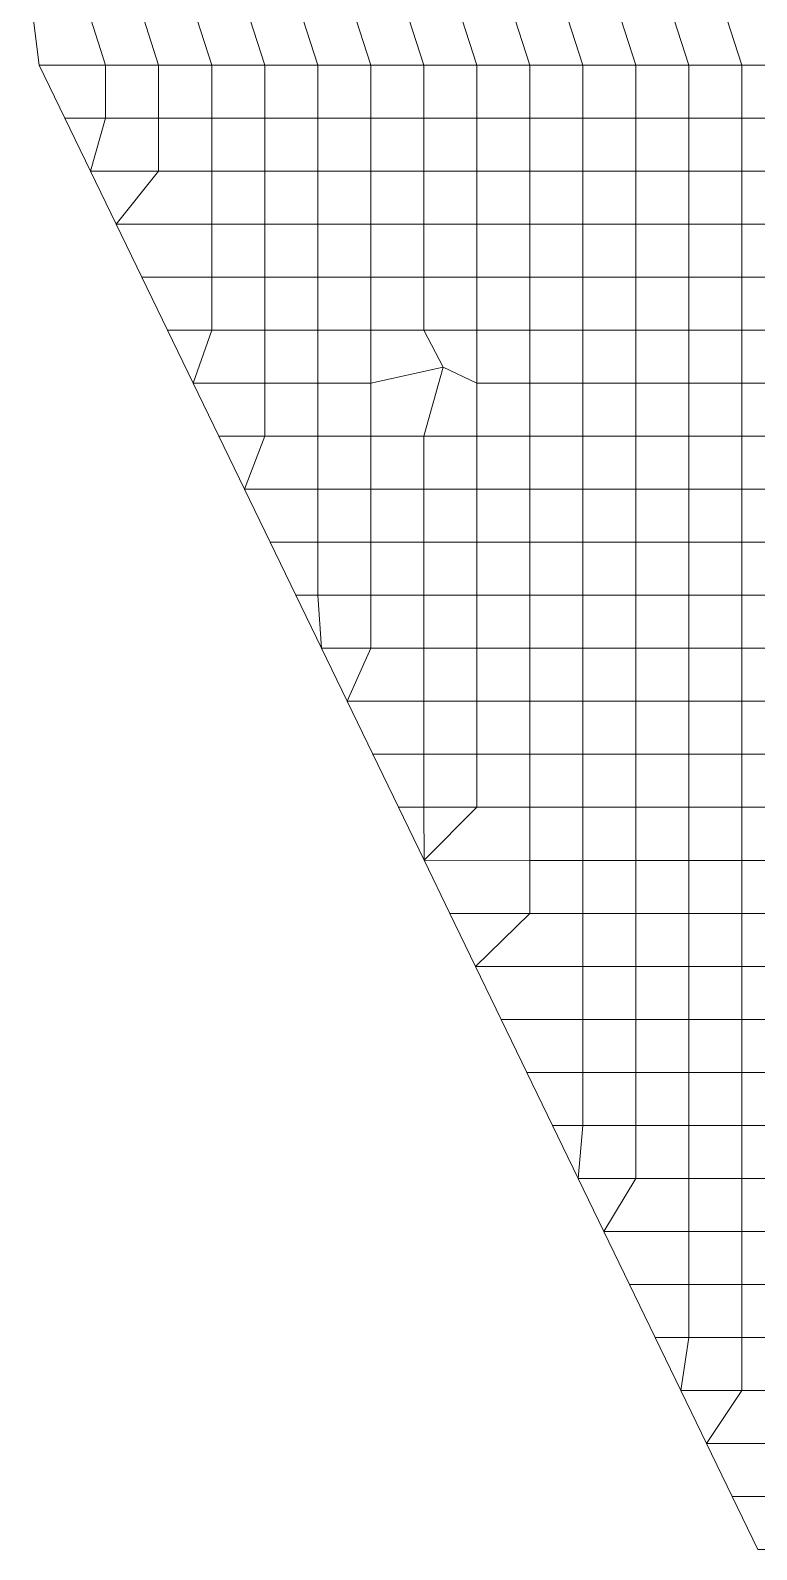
# Model space of a CAD drawing. Header units: inches. Extents: x 0 to 43.9, y -17.3 to 19.6.
# Drawn here: x 26.5 to 29.93, y -7.33 to -0.16 of the extents above; entities that cross this region are included whole.
import ezdxf

# ---------------------------------------------------------------- set-up
doc = ezdxf.new("R2010")
doc.units = ezdxf.units.IN
doc.header["$MEASUREMENT"] = 0
doc.layers.add('SAP.Slab 30cm', color=11, linetype='Continuous', lineweight=15)

msp = doc.modelspace()

# ---------------------------------------------------------------- linework, layer by layer
at = {"layer": 'SAP.Slab 30cm'}
for points in [[(26.54169, -0.32675), (26.855, -0.32675), (26.75, 0), (26.5, 0)], [(26.855, -0.32675), (27.105, -0.32675), (27, 0), (26.75, 0)], [(27.105, -0.32675), (27.355, -0.32675), (27.25, 0), (27, 0)], [(27.355, -0.32675), (27.605, -0.32675), (27.5, 0), (27.25, 0)], [(27.605, -0.32675), (27.855, -0.32675), (27.75, 0), (27.5, 0)], [(27.855, -0.32675), (28.105, -0.32675), (28, 0), (27.75, 0)], [(28.105, -0.32675), (28.355, -0.32675), (28.25, 0), (28, 0)], [(28.355, -0.32675), (28.605, -0.32675), (28.5, 0), (28.25, 0)], [(28.605, -0.32675), (28.855, -0.32675), (28.75, 0), (28.5, 0)], [(28.855, -0.32675), (29.105, -0.32675), (29, 0), (28.75, 0)], [(29.105, -0.32675), (29.355, -0.32675), (29.25, 0), (29, 0)], [(29.355, -0.32675), (29.605, -0.32675), (29.5, 0), (29.25, 0)], [(29.605, -0.32675), (29.855, -0.32675), (29.75, 0), (29.5, 0)], [(29.855, -0.32675), (30.105, -0.32675), (30, 0), (29.75, 0)], [(26.66271, -0.57675), (26.855, -0.57675), (26.855, -0.32675), (26.54169, -0.32675)], [(26.855, -0.57675), (27.105, -0.57675), (27.105, -0.32675), (26.855, -0.32675)], [(27.105, -0.57675), (27.355, -0.57675), (27.355, -0.32675), (27.105, -0.32675)], [(27.355, -0.57675), (27.605, -0.57675), (27.605, -0.32675), (27.355, -0.32675)], [(27.605, -0.57675), (27.855, -0.57675), (27.855, -0.32675), (27.605, -0.32675)], [(27.855, -0.57675), (28.105, -0.57675), (28.105, -0.32675), (27.855, -0.32675)], [(28.105, -0.57675), (28.355, -0.57675), (28.355, -0.32675), (28.105, -0.32675)], [(28.355, -0.57675), (28.605, -0.57675), (28.605, -0.32675), (28.355, -0.32675)], [(28.605, -0.57675), (28.855, -0.57675), (28.855, -0.32675), (28.605, -0.32675)], [(28.855, -0.57675), (29.105, -0.57675), (29.105, -0.32675), (28.855, -0.32675)], [(29.105, -0.57675), (29.355, -0.57675), (29.355, -0.32675), (29.105, -0.32675)], [(29.355, -0.57675), (29.605, -0.57675), (29.605, -0.32675), (29.355, -0.32675)], [(29.605, -0.57675), (29.855, -0.57675), (29.855, -0.32675), (29.605, -0.32675)], [(29.855, -0.57675), (30.105, -0.57675), (30.105, -0.32675), (29.855, -0.32675)], [(26.78374, -0.82675), (26.78374, -0.82675), (26.855, -0.57675), (26.66271, -0.57675)], [(26.78374, -0.82675), (27.105, -0.82675), (27.105, -0.57675), (26.855, -0.57675)], [(27.105, -0.82675), (27.355, -0.82675), (27.355, -0.57675), (27.105, -0.57675)], [(27.355, -0.82675), (27.605, -0.82675), (27.605, -0.57675), (27.355, -0.57675)], [(27.605, -0.82675), (27.855, -0.82675), (27.855, -0.57675), (27.605, -0.57675)], [(27.855, -0.82675), (28.105, -0.82675), (28.105, -0.57675), (27.855, -0.57675)], [(28.105, -0.82675), (28.355, -0.82675), (28.355, -0.57675), (28.105, -0.57675)], [(28.355, -0.82675), (28.605, -0.82675), (28.605, -0.57675), (28.355, -0.57675)], [(28.605, -0.82675), (28.855, -0.82675), (28.855, -0.57675), (28.605, -0.57675)], [(28.855, -0.82675), (29.105, -0.82675), (29.105, -0.57675), (28.855, -0.57675)], [(29.105, -0.82675), (29.355, -0.82675), (29.355, -0.57675), (29.105, -0.57675)], [(29.355, -0.82675), (29.605, -0.82675), (29.605, -0.57675), (29.355, -0.57675)], [(29.605, -0.82675), (29.855, -0.82675), (29.855, -0.57675), (29.605, -0.57675)], [(29.855, -0.82675), (30.105, -0.82675), (30.105, -0.57675), (29.855, -0.57675)], [(26.90477, -1.07675), (26.90477, -1.07675), (27.105, -0.82675), (26.78374, -0.82675)], [(26.90477, -1.07675), (27.355, -1.07675), (27.355, -0.82675), (27.105, -0.82675)], [(27.355, -1.07675), (27.605, -1.07675), (27.605, -0.82675), (27.355, -0.82675)], [(27.605, -1.07675), (27.855, -1.07675), (27.855, -0.82675), (27.605, -0.82675)], [(27.855, -1.07675), (28.105, -1.07675), (28.105, -0.82675), (27.855, -0.82675)], [(28.105, -1.07675), (28.355, -1.07675), (28.355, -0.82675), (28.105, -0.82675)], [(28.355, -1.07675), (28.605, -1.07675), (28.605, -0.82675), (28.355, -0.82675)], [(28.605, -1.07675), (28.855, -1.07675), (28.855, -0.82675), (28.605, -0.82675)], [(28.855, -1.07675), (29.105, -1.07675), (29.105, -0.82675), (28.855, -0.82675)], [(29.105, -1.07675), (29.355, -1.07675), (29.355, -0.82675), (29.105, -0.82675)], [(29.355, -1.07675), (29.605, -1.07675), (29.605, -0.82675), (29.355, -0.82675)], [(29.605, -1.07675), (29.855, -1.07675), (29.855, -0.82675), (29.605, -0.82675)], [(29.855, -1.07675), (30.105, -1.07675), (30.105, -0.82675), (29.855, -0.82675)], [(27.0258, -1.32675), (27.355, -1.32675), (27.355, -1.07675), (26.90477, -1.07675)], [(27.355, -1.32675), (27.605, -1.32675), (27.605, -1.07675), (27.355, -1.07675)], [(27.605, -1.32675), (27.855, -1.32675), (27.855, -1.07675), (27.605, -1.07675)], [(27.855, -1.32675), (28.105, -1.32675), (28.105, -1.07675), (27.855, -1.07675)], [(28.105, -1.32675), (28.355, -1.32675), (28.355, -1.07675), (28.105, -1.07675)], [(28.355, -1.32675), (28.605, -1.32675), (28.605, -1.07675), (28.355, -1.07675)], [(28.605, -1.32675), (28.855, -1.32675), (28.855, -1.07675), (28.605, -1.07675)], [(28.855, -1.32675), (29.105, -1.32675), (29.105, -1.07675), (28.855, -1.07675)], [(29.105, -1.32675), (29.355, -1.32675), (29.355, -1.07675), (29.105, -1.07675)], [(29.355, -1.32675), (29.605, -1.32675), (29.605, -1.07675), (29.355, -1.07675)], [(29.605, -1.32675), (29.855, -1.32675), (29.855, -1.07675), (29.605, -1.07675)], [(29.855, -1.32675), (30.105, -1.32675), (30.105, -1.07675), (29.855, -1.07675)], [(27.14683, -1.57675), (27.355, -1.57675), (27.355, -1.32675), (27.0258, -1.32675)], [(27.355, -1.57675), (27.605, -1.57675), (27.605, -1.32675), (27.355, -1.32675)], [(27.605, -1.57675), (27.855, -1.57675), (27.855, -1.32675), (27.605, -1.32675)], [(27.855, -1.57675), (28.105, -1.57675), (28.105, -1.32675), (27.855, -1.32675)], [(28.105, -1.57675), (28.355, -1.57675), (28.355, -1.32675), (28.105, -1.32675)], [(28.355, -1.57675), (28.605, -1.57675), (28.605, -1.32675), (28.355, -1.32675)], [(28.605, -1.57675), (28.855, -1.57675), (28.855, -1.32675), (28.605, -1.32675)], [(28.855, -1.57675), (29.105, -1.57675), (29.105, -1.32675), (28.855, -1.32675)], [(29.105, -1.57675), (29.355, -1.57675), (29.355, -1.32675), (29.105, -1.32675)], [(29.355, -1.57675), (29.605, -1.57675), (29.605, -1.32675), (29.355, -1.32675)], [(29.605, -1.57675), (29.855, -1.57675), (29.855, -1.32675), (29.605, -1.32675)], [(29.855, -1.57675), (30.105, -1.57675), (30.105, -1.32675), (29.855, -1.32675)], [(27.26786, -1.82675), (27.26786, -1.82675), (27.355, -1.57675), (27.14683, -1.57675)], [(27.26786, -1.82675), (27.605, -1.82675), (27.605, -1.57675), (27.355, -1.57675)], [(27.605, -1.82675), (27.855, -1.82675), (27.855, -1.57675), (27.605, -1.57675)], [(27.855, -1.82675), (28.105, -1.82675), (28.105, -1.57675), (27.855, -1.57675)], [(28.105, -1.82675), (28.4466, -1.75173), (28.355, -1.57675), (28.105, -1.57675)], [(28.4466, -1.75173), (28.605, -1.82675), (28.605, -1.57675), (28.355, -1.57675)], [(28.605, -1.82675), (28.855, -1.82675), (28.855, -1.57675), (28.605, -1.57675)], [(28.855, -1.82675), (29.105, -1.82675), (29.105, -1.57675), (28.855, -1.57675)], [(29.105, -1.82675), (29.355, -1.82675), (29.355, -1.57675), (29.105, -1.57675)], [(29.355, -1.82675), (29.605, -1.82675), (29.605, -1.57675), (29.355, -1.57675)], [(29.605, -1.82675), (29.855, -1.82675), (29.855, -1.57675), (29.605, -1.57675)], [(29.855, -1.82675), (30.105, -1.82675), (30.105, -1.57675), (29.855, -1.57675)], [(28.105, -2.07675), (28.355, -2.07675), (28.4466, -1.75173), (28.105, -1.82675)], [(28.355, -2.07675), (28.605, -2.07675), (28.605, -1.82675), (28.4466, -1.75173)], [(27.38889, -2.07675), (27.605, -2.07675), (27.605, -1.82675), (27.26786, -1.82675)], [(27.605, -2.07675), (27.855, -2.07675), (27.855, -1.82675), (27.605, -1.82675)], [(27.855, -2.07675), (28.105, -2.07675), (28.105, -1.82675), (27.855, -1.82675)], [(28.605, -2.07675), (28.855, -2.07675), (28.855, -1.82675), (28.605, -1.82675)], [(28.855, -2.07675), (29.105, -2.07675), (29.105, -1.82675), (28.855, -1.82675)], [(29.105, -2.07675), (29.355, -2.07675), (29.355, -1.82675), (29.105, -1.82675)], [(29.355, -2.07675), (29.605, -2.07675), (29.605, -1.82675), (29.355, -1.82675)], [(29.605, -2.07675), (29.855, -2.07675), (29.855, -1.82675), (29.605, -1.82675)], [(29.855, -2.07675), (30.105, -2.07675), (30.105, -1.82675), (29.855, -1.82675)], [(27.50992, -2.32675), (27.50992, -2.32675), (27.605, -2.07675), (27.38889, -2.07675)], [(27.50992, -2.32675), (27.855, -2.32675), (27.855, -2.07675), (27.605, -2.07675)], [(27.855, -2.32675), (28.105, -2.32675), (28.105, -2.07675), (27.855, -2.07675)], [(28.105, -2.32675), (28.355, -2.32675), (28.355, -2.07675), (28.105, -2.07675)], [(28.355, -2.32675), (28.605, -2.32675), (28.605, -2.07675), (28.355, -2.07675)], [(28.605, -2.32675), (28.855, -2.32675), (28.855, -2.07675), (28.605, -2.07675)], [(28.855, -2.32675), (29.105, -2.32675), (29.105, -2.07675), (28.855, -2.07675)], [(29.105, -2.32675), (29.355, -2.32675), (29.355, -2.07675), (29.105, -2.07675)], [(29.355, -2.32675), (29.605, -2.32675), (29.605, -2.07675), (29.355, -2.07675)], [(29.605, -2.32675), (29.855, -2.32675), (29.855, -2.07675), (29.605, -2.07675)], [(29.855, -2.32675), (30.105, -2.32675), (30.105, -2.07675), (29.855, -2.07675)], [(27.63095, -2.57675), (27.855, -2.57675), (27.855, -2.32675), (27.50992, -2.32675)], [(27.855, -2.57675), (28.105, -2.57675), (28.105, -2.32675), (27.855, -2.32675)], [(28.105, -2.57675), (28.355, -2.57675), (28.355, -2.32675), (28.105, -2.32675)], [(28.355, -2.57675), (28.605, -2.57675), (28.605, -2.32675), (28.355, -2.32675)], [(28.605, -2.57675), (28.855, -2.57675), (28.855, -2.32675), (28.605, -2.32675)], [(28.855, -2.57675), (29.105, -2.57675), (29.105, -2.32675), (28.855, -2.32675)], [(29.105, -2.57675), (29.355, -2.57675), (29.355, -2.32675), (29.105, -2.32675)], [(29.355, -2.57675), (29.605, -2.57675), (29.605, -2.32675), (29.355, -2.32675)], [(29.605, -2.57675), (29.855, -2.57675), (29.855, -2.32675), (29.605, -2.32675)], [(29.855, -2.57675), (30.105, -2.57675), (30.105, -2.32675), (29.855, -2.32675)], [(27.75198, -2.82675), (27.855, -2.82675), (27.855, -2.57675), (27.63095, -2.57675)], [(27.855, -2.82675), (28.105, -2.82675), (28.105, -2.57675), (27.855, -2.57675)], [(28.105, -2.82675), (28.355, -2.82675), (28.355, -2.57675), (28.105, -2.57675)], [(28.355, -2.82675), (28.605, -2.82675), (28.605, -2.57675), (28.355, -2.57675)], [(28.605, -2.82675), (28.855, -2.82675), (28.855, -2.57675), (28.605, -2.57675)], [(28.855, -2.82675), (29.105, -2.82675), (29.105, -2.57675), (28.855, -2.57675)], [(29.105, -2.82675), (29.355, -2.82675), (29.355, -2.57675), (29.105, -2.57675)], [(29.355, -2.82675), (29.605, -2.82675), (29.605, -2.57675), (29.355, -2.57675)], [(29.605, -2.82675), (29.855, -2.82675), (29.855, -2.57675), (29.605, -2.57675)], [(29.855, -2.82675), (30.105, -2.82675), (30.105, -2.57675), (29.855, -2.57675)], [(27.87301, -3.07675), (27.87301, -3.07675), (27.855, -2.82675), (27.75198, -2.82675)], [(27.87301, -3.07675), (28.105, -3.07675), (28.105, -2.82675), (27.855, -2.82675)], [(28.105, -3.07675), (28.355, -3.07675), (28.355, -2.82675), (28.105, -2.82675)], [(28.355, -3.07675), (28.605, -3.07675), (28.605, -2.82675), (28.355, -2.82675)], [(28.605, -3.07675), (28.855, -3.07675), (28.855, -2.82675), (28.605, -2.82675)], [(28.855, -3.07675), (29.105, -3.07675), (29.105, -2.82675), (28.855, -2.82675)], [(29.105, -3.07675), (29.355, -3.07675), (29.355, -2.82675), (29.105, -2.82675)], [(29.355, -3.07675), (29.605, -3.07675), (29.605, -2.82675), (29.355, -2.82675)], [(29.605, -3.07675), (29.855, -3.07675), (29.855, -2.82675), (29.605, -2.82675)], [(29.855, -3.07675), (30.105, -3.07675), (30.105, -2.82675), (29.855, -2.82675)], [(27.99404, -3.32675), (27.99404, -3.32675), (28.105, -3.07675), (27.87301, -3.07675)], [(27.99404, -3.32675), (28.355, -3.32675), (28.355, -3.07675), (28.105, -3.07675)], [(28.355, -3.32675), (28.605, -3.32675), (28.605, -3.07675), (28.355, -3.07675)], [(28.605, -3.32675), (28.855, -3.32675), (28.855, -3.07675), (28.605, -3.07675)], [(28.855, -3.32675), (29.105, -3.32675), (29.105, -3.07675), (28.855, -3.07675)], [(29.105, -3.32675), (29.355, -3.32675), (29.355, -3.07675), (29.105, -3.07675)], [(29.355, -3.32675), (29.605, -3.32675), (29.605, -3.07675), (29.355, -3.07675)], [(29.605, -3.32675), (29.855, -3.32675), (29.855, -3.07675), (29.605, -3.07675)], [(29.855, -3.32675), (30.105, -3.32675), (30.105, -3.07675), (29.855, -3.07675)], [(28.11506, -3.57675), (28.355, -3.57675), (28.355, -3.32675), (27.99404, -3.32675)], [(28.355, -3.57675), (28.605, -3.57675), (28.605, -3.32675), (28.355, -3.32675)], [(28.605, -3.57675), (28.855, -3.57675), (28.855, -3.32675), (28.605, -3.32675)], [(28.855, -3.57675), (29.105, -3.57675), (29.105, -3.32675), (28.855, -3.32675)], [(29.105, -3.57675), (29.355, -3.57675), (29.355, -3.32675), (29.105, -3.32675)], [(29.355, -3.57675), (29.605, -3.57675), (29.605, -3.32675), (29.355, -3.32675)], [(29.605, -3.57675), (29.855, -3.57675), (29.855, -3.32675), (29.605, -3.32675)], [(29.855, -3.57675), (30.105, -3.57675), (30.105, -3.32675), (29.855, -3.32675)], [(28.23609, -3.82675), (28.355, -3.82675), (28.355, -3.57675), (28.11506, -3.57675)], [(28.355, -3.82675), (28.605, -3.82675), (28.605, -3.57675), (28.355, -3.57675)], [(28.605, -3.82675), (28.855, -3.82675), (28.855, -3.57675), (28.605, -3.57675)], [(28.855, -3.82675), (29.105, -3.82675), (29.105, -3.57675), (28.855, -3.57675)], [(29.105, -3.82675), (29.355, -3.82675), (29.355, -3.57675), (29.105, -3.57675)], [(29.355, -3.82675), (29.605, -3.82675), (29.605, -3.57675), (29.355, -3.57675)], [(29.605, -3.82675), (29.855, -3.82675), (29.855, -3.57675), (29.605, -3.57675)], [(29.855, -3.82675), (30.105, -3.82675), (30.105, -3.57675), (29.855, -3.57675)], [(28.3569, -4.07629), (28.3569, -4.07629), (28.355, -3.82675), (28.23609, -3.82675)], [(28.3569, -4.07629), (28.3569, -4.07629), (28.605, -3.82675), (28.355, -3.82675)], [(28.3569, -4.07629), (28.855, -4.07675), (28.855, -3.82675), (28.605, -3.82675)], [(28.855, -4.07675), (29.105, -4.07675), (29.105, -3.82675), (28.855, -3.82675)], [(29.105, -4.07675), (29.355, -4.07675), (29.355, -3.82675), (29.105, -3.82675)], [(29.355, -4.07675), (29.605, -4.07675), (29.605, -3.82675), (29.355, -3.82675)], [(29.605, -4.07675), (29.855, -4.07675), (29.855, -3.82675), (29.605, -3.82675)], [(29.855, -4.07675), (30.105, -4.07675), (30.105, -3.82675), (29.855, -3.82675)], [(28.47815, -4.32675), (28.855, -4.32675), (28.855, -4.07675), (28.3569, -4.07629)], [(28.855, -4.32675), (29.105, -4.32675), (29.105, -4.07675), (28.855, -4.07675)], [(29.105, -4.32675), (29.355, -4.32675), (29.355, -4.07675), (29.105, -4.07675)], [(29.355, -4.32675), (29.605, -4.32675), (29.605, -4.07675), (29.355, -4.07675)], [(29.605, -4.32675), (29.855, -4.32675), (29.855, -4.07675), (29.605, -4.07675)], [(29.855, -4.32675), (30.105, -4.32675), (30.105, -4.07675), (29.855, -4.07675)], [(28.59918, -4.57675), (28.59918, -4.57675), (28.855, -4.32675), (28.47815, -4.32675)], [(28.59918, -4.57675), (29.105, -4.57675), (29.105, -4.32675), (28.855, -4.32675)], [(29.105, -4.57675), (29.355, -4.57675), (29.355, -4.32675), (29.105, -4.32675)], [(29.355, -4.57675), (29.605, -4.57675), (29.605, -4.32675), (29.355, -4.32675)], [(29.605, -4.57675), (29.855, -4.57675), (29.855, -4.32675), (29.605, -4.32675)], [(29.855, -4.57675), (30.105, -4.57675), (30.105, -4.32675), (29.855, -4.32675)], [(28.72021, -4.82675), (29.105, -4.82675), (29.105, -4.57675), (28.59918, -4.57675)], [(29.105, -4.82675), (29.355, -4.82675), (29.355, -4.57675), (29.105, -4.57675)], [(29.355, -4.82675), (29.605, -4.82675), (29.605, -4.57675), (29.355, -4.57675)], [(29.605, -4.82675), (29.855, -4.82675), (29.855, -4.57675), (29.605, -4.57675)], [(29.855, -4.82675), (30.105, -4.82675), (30.105, -4.57675), (29.855, -4.57675)], [(28.84124, -5.07675), (29.105, -5.07675), (29.105, -4.82675), (28.72021, -4.82675)], [(29.105, -5.07675), (29.355, -5.07675), (29.355, -4.82675), (29.105, -4.82675)], [(29.355, -5.07675), (29.605, -5.07675), (29.605, -4.82675), (29.355, -4.82675)], [(29.605, -5.07675), (29.855, -5.07675), (29.855, -4.82675), (29.605, -4.82675)], [(29.855, -5.07675), (30.105, -5.07675), (30.105, -4.82675), (29.855, -4.82675)], [(28.96227, -5.32675), (29.105, -5.32675), (29.105, -5.07675), (28.84124, -5.07675)], [(29.105, -5.32675), (29.355, -5.32675), (29.355, -5.07675), (29.105, -5.07675)], [(29.355, -5.32675), (29.605, -5.32675), (29.605, -5.07675), (29.355, -5.07675)], [(29.605, -5.32675), (29.855, -5.32675), (29.855, -5.07675), (29.605, -5.07675)], [(29.855, -5.32675), (30.105, -5.32675), (30.105, -5.07675), (29.855, -5.07675)], [(29.0833, -5.57675), (29.0833, -5.57675), (29.105, -5.32675), (28.96227, -5.32675)], [(29.0833, -5.57675), (29.355, -5.57675), (29.355, -5.32675), (29.105, -5.32675)], [(29.355, -5.57675), (29.605, -5.57675), (29.605, -5.32675), (29.355, -5.32675)], [(29.605, -5.57675), (29.855, -5.57675), (29.855, -5.32675), (29.605, -5.32675)], [(29.855, -5.57675), (30.105, -5.57675), (30.105, -5.32675), (29.855, -5.32675)], [(29.20433, -5.82675), (29.20433, -5.82675), (29.355, -5.57675), (29.0833, -5.57675)], [(29.20433, -5.82675), (29.605, -5.82675), (29.605, -5.57675), (29.355, -5.57675)], [(29.605, -5.82675), (29.855, -5.82675), (29.855, -5.57675), (29.605, -5.57675)], [(29.855, -5.82675), (30.105, -5.82675), (30.105, -5.57675), (29.855, -5.57675)], [(29.32536, -6.07675), (29.605, -6.07675), (29.605, -5.82675), (29.20433, -5.82675)], [(29.605, -6.07675), (29.855, -6.07675), (29.855, -5.82675), (29.605, -5.82675)], [(29.855, -6.07675), (30.105, -6.07675), (30.105, -5.82675), (29.855, -5.82675)], [(29.44639, -6.32675), (29.605, -6.32675), (29.605, -6.07675), (29.32536, -6.07675)], [(29.605, -6.32675), (29.855, -6.32675), (29.855, -6.07675), (29.605, -6.07675)], [(29.855, -6.32675), (30.105, -6.32675), (30.105, -6.07675), (29.855, -6.07675)], [(29.56741, -6.57675), (29.56741, -6.57675), (29.605, -6.32675), (29.44639, -6.32675)], [(29.56741, -6.57675), (29.855, -6.57675), (29.855, -6.32675), (29.605, -6.32675)], [(29.855, -6.57675), (30.105, -6.57675), (30.105, -6.32675), (29.855, -6.32675)], [(29.68844, -6.82675), (29.68844, -6.82675), (29.855, -6.57675), (29.56741, -6.57675)], [(29.68844, -6.82675), (30.105, -6.82675), (30.105, -6.57675), (29.855, -6.57675)], [(29.80947, -7.07675), (30.105, -7.07675), (30.105, -6.82675), (29.68844, -6.82675)], [(29.9305, -7.32675), (30.105, -7.32675), (30.105, -7.07675), (29.80947, -7.07675)]]:
    msp.add_3dface(points, dxfattribs=at)

doc.saveas('drawing.dxf')
